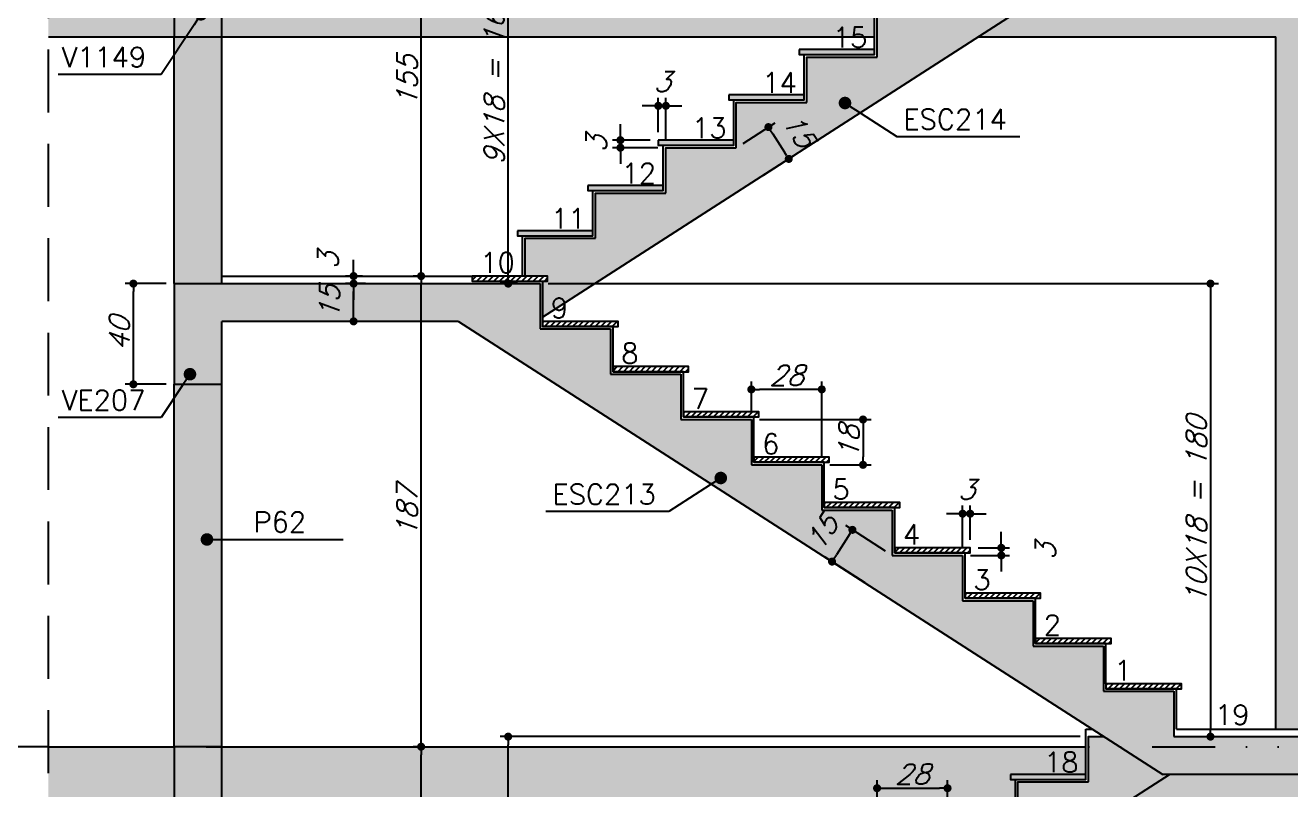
# Model space of a CAD drawing. Extents: x 0 to 6870, y 0 to 4205.
# Drawn here: x 416 to 919, y 3038 to 3342 of the extents above; entities that cross this region are included whole.
import ezdxf
from ezdxf import colors
from ezdxf.entities.mleader import LeaderData, LeaderLine
from ezdxf.math import Vec2, Vec3

# ---------------------------------------------------------------- set-up
doc = ezdxf.new("R2010")
doc.units = 0
doc.header["$LTSCALE"] = 50
doc.header["$MEASUREMENT"] = 0
doc.linetypes.add('DASHED', pattern=[0.75, 0.5, -0.25])
doc.linetypes.add('DIVIDE2', pattern=[0.625, 0.25, -0.125, 0, -0.125, 0, -0.125])
doc.layers.get('0').update_dxf_attribs({"linetype": 'CONTINUOUS'})
doc.layers.get('DEFPOINTS').update_dxf_attribs({"linetype": 'CONTINUOUS'})
for name, color, linetype in [('F-AUX-RED', 1, 'CONTINUOUS'), ('F-BOCEL CORTE', 2, 'CONTINUOUS'), ('F-BOCEL VISTA', 253, 'CONTINUOUS'), ('F-CORTE', 4, 'CONTINUOUS'), ('F-COTAS', 106, 'CONTINUOUS'), ('F-EIXOS-DET', 1, 'CONTINUOUS'), ('F-ESC CORTE', 4, 'CONTINUOUS'), ('F-ESC NOME', 2, 'CONTINUOUS'), ('F-ESC NUM', 2, 'CONTINUOUS'), ('F-ESC SOLIDO CORTE', 71, 'CONTINUOUS'), ('F-ESC VISTA', 2, 'CONTINUOUS'), ('F-REV_VISTA', 254, 'CONTINUOUS'), ('F-REVESTIMENTO', 1, 'CONTINUOUS'), ('F-SOLIDO', 71, 'CONTINUOUS'), ('F-TEXTO-YELLOW', 2, 'CONTINUOUS'), ('F-VISTA', 2, 'CONTINUOUS'), ('F-VISTA SÓLIDO', 254, 'CONTINUOUS'), ('F-VISTA SÓLIDO ESCADA', 253, 'CONTINUOUS')]:
    doc.layers.add(name, color=color, linetype=linetype)
doc.styles.add('5385-ARQ-PB-BAS-PLA-TER-TORRE-A-106-TXT$0$R60-75', font='romans.shx', dxfattribs={"height": 0.1125})
doc.styles.add('CP-TEXT-INCL', font='romans.shx', dxfattribs={"oblique": 20})
doc.styles.add('MCP', font='romans.shx')
doc.styles.add('ROMANS', font='romans.shx')
doc.styles.get("Standard").update_dxf_attribs({"font": 'ROMANS.SHX'})
doc.dimstyles.new('CP-COTAS-50', dxfattribs={"dimscale": 0.64, "dimtxt": 12.5, "dimasz": 5, "dimexe": 5, "dimexo": 5, "dimgap": 2.5, "dimtad": 1, "dimdec": 1, "dimdsep": 46, "dimtxsty": 'CP-TEXT-INCL', "dimblk1": 'DOT', "dimblk2": 'DOT', "dimsah": 1, "dimcen": 9, "dimclrd": 256, "dimclre": 256, "dimclrt": 256, "dimadec": 0, "dimazin": 0, "dimtfac": 1, "dimtdec": 1, "dimtmove": 2, "dimatfit": 3, "dimldrblk": 'DOT', "dimfxl": 5, "dimtolj": 1, "dimarcsym": 0})

# ---------------------------------------------------------------- blocks, each defined once
blk = doc.blocks.new('_DOT')
at = {"color": 0, "linetype": 'ByBlock'}
blk.add_line((-0.5, 0), (-1, 0), dxfattribs=at)
at = {"color": 0, "linetype": 'ByBlock', "const_width": 0.5}
blk.add_lwpolyline([(-0.25, 0, 1), (0.25, 0, 1)], format="xyb", close=True, dxfattribs=at)
blk = doc.blocks.new('BOCEL_VISTA_EST')
at = {"layer": 'F-BOCEL VISTA'}
h = blk.add_hatch(color=254, dxfattribs=at)
h.dxf.hatch_style = 1
h.paths.add_polyline_path([(-209.57, -462.94), (-209.57, -460.94), (-239.57, -460.94), (-239.57, -462.94)])
blk.add_lwpolyline([(-239.57, -460.94), (-239.57, -462.94), (-209.57, -462.94), (-209.57, -460.94), (-239.57, -460.94)], dxfattribs=at)
blk = doc.blocks.new('BOCEL_EST')
at = {"layer": 'F-BOCEL CORTE'}
h = blk.add_hatch(dxfattribs=at)
h.set_pattern_fill('ANSI31', color=2, scale=0.5)
h.set_pattern_definition([(45, (0, 0), (-1.122532, 1.122532), [])])
h.paths.add_polyline_path([(13.59, -262.25), (13.59, -260.25), (-16.41, -260.25), (-16.41, -262.25)])
at = {"layer": 'F-BOCEL CORTE', "color": 2}
blk.add_lwpolyline([(-16.41, -260.25), (-16.41, -262.25), (13.59, -262.25), (13.59, -260.25), (-16.41, -260.25)], dxfattribs=at)
blk = doc.blocks.new('*D450')
at = {"layer": 'DEFPOINTS', "color": 0, "linetype": 'Continuous', "transparency": 16777216}
for p in [(760.5, 3131), (736.58, 3128.55), (752.39, 3118.38)]:
    blk.add_point(p, dxfattribs=at)
at = {"layer": 'F-COTAS', "linetype": 'Continuous', "lineweight": -2, "transparency": 16777216}
for p, q in [((757.81, 3132.73), (742, 3142.89)), ((742.96, 3138.47), (738.31, 3131.24)), ((749.7, 3120.11), (733.89, 3130.28))]:
    blk.add_line(p, q, dxfattribs=at)
at = {"layer": 'F-COTAS', "linetype": 'Continuous', "lineweight": -2, "transparency": 16777216, "xscale": 3.2, "yscale": 3.2, "zscale": 3.2}
for p, rotation in [((744.69, 3141.16), 57.26477372788785), ((736.58, 3128.55), 237.2647737278878)]:
    blk.add_blockref('_DOT', p, dxfattribs=dict(at, rotation=rotation))
at = {"layer": 'F-COTAS', "linetype": 'Continuous', "transparency": 16777216, "insert": (732.56, 3140.05), "char_height": 8, "attachment_point": 5, "rotation": 57.2648, "style": 'CP-TEXT-INCL'}
blk.add_mtext('\\A1;15', dxfattribs=at)
blk = doc.blocks.new('*D451')
at = {"layer": 'DEFPOINTS', "color": 0, "linetype": 'Continuous', "transparency": 16777216}
for p in [(458.78, 3239), (475, 3239), (475, 3199)]:
    blk.add_point(p, dxfattribs=at)
at = {"layer": 'F-COTAS', "linetype": 'Continuous', "lineweight": -2, "transparency": 16777216}
for p, q in [((471.8, 3239), (455.58, 3239)), ((458.78, 3202.2), (458.78, 3235.8)), ((471.8, 3199), (455.58, 3199))]:
    blk.add_line(p, q, dxfattribs=at)
at = {"layer": 'F-COTAS', "linetype": 'Continuous', "lineweight": -2, "transparency": 16777216, "xscale": 3.2, "yscale": 3.2, "zscale": 3.2}
for p, rotation in [((458.78, 3239), 90), ((458.78, 3199), 270)]:
    blk.add_blockref('_DOT', p, dxfattribs=dict(at, rotation=rotation))
at = {"layer": 'F-COTAS', "linetype": 'Continuous', "transparency": 16777216, "insert": (453.18, 3219), "char_height": 8, "attachment_point": 5, "rotation": 90, "style": 'CP-TEXT-INCL'}
blk.add_mtext('\\A1;40', dxfattribs=at)
blk = doc.blocks.new('*D452')
at = {"layer": 'DEFPOINTS', "color": 0, "linetype": 'Continuous', "transparency": 16777216}
for p in [(546.35, 3239), (554.31, 3239), (554.31, 3224)]:
    blk.add_point(p, dxfattribs=at)
at = {"layer": 'F-COTAS', "linetype": 'Continuous', "lineweight": -2, "transparency": 16777216}
for p, q in [((551.11, 3239), (543.15, 3239)), ((546.35, 3227.2), (546.35, 3235.8)), ((551.11, 3224), (543.15, 3224))]:
    blk.add_line(p, q, dxfattribs=at)
at = {"layer": 'F-COTAS', "linetype": 'Continuous', "lineweight": -2, "transparency": 16777216, "xscale": 3.2, "yscale": 3.2, "zscale": 3.2}
for p, rotation in [((546.35, 3239), 90), ((546.35, 3224), 270)]:
    blk.add_blockref('_DOT', p, dxfattribs=dict(at, rotation=rotation))
at = {"layer": 'F-COTAS', "linetype": 'Continuous', "transparency": 16777216, "insert": (536.75, 3231.5), "char_height": 8, "attachment_point": 5, "rotation": 90, "style": 'CP-TEXT-INCL'}
blk.add_mtext('\\A1;15', dxfattribs=at)
blk = doc.blocks.new('*D453')
at = {"layer": 'DEFPOINTS', "color": 0, "linetype": 'Continuous', "transparency": 16777216}
for p in [(573.19, 3242), (577.27, 3242), (577.27, 3055)]:
    blk.add_point(p, dxfattribs=at)
at = {"layer": 'F-COTAS', "linetype": 'Continuous', "lineweight": -2, "transparency": 16777216}
for p, q in [((574.07, 3242), (569.99, 3242)), ((573.19, 3058.2), (573.19, 3238.8)), ((574.07, 3055), (569.99, 3055))]:
    blk.add_line(p, q, dxfattribs=at)
at = {"layer": 'F-COTAS', "linetype": 'Continuous', "lineweight": -2, "transparency": 16777216, "xscale": 3.2, "yscale": 3.2, "zscale": 3.2}
for p, rotation in [((573.19, 3242), 90), ((573.19, 3055), 270)]:
    blk.add_blockref('_DOT', p, dxfattribs=dict(at, rotation=rotation))
at = {"layer": 'F-COTAS', "linetype": 'Continuous', "transparency": 16777216, "insert": (567.59, 3148.5), "char_height": 8, "attachment_point": 5, "rotation": 90, "style": 'CP-TEXT-INCL'}
blk.add_mtext('\\A1;187', dxfattribs=at)
blk = doc.blocks.new('*D454')
at = {"layer": 'DEFPOINTS', "color": 0, "linetype": 'Continuous', "transparency": 16777216}
for p in [(573.19, 3055), (574.98, 3055), (577.27, 2900)]:
    blk.add_point(p, dxfattribs=at)
at = {"layer": 'F-COTAS', "linetype": 'Continuous', "lineweight": -2, "transparency": 16777216}
for p, q in [((571.78, 3055), (569.99, 3055)), ((573.19, 2903.2), (573.19, 3051.8)), ((574.07, 2900), (569.99, 2900))]:
    blk.add_line(p, q, dxfattribs=at)
at = {"layer": 'F-COTAS', "linetype": 'Continuous', "lineweight": -2, "transparency": 16777216, "xscale": 3.2, "yscale": 3.2, "zscale": 3.2}
for p, rotation in [((573.19, 3055), 90), ((573.19, 2900), 270)]:
    blk.add_blockref('_DOT', p, dxfattribs=dict(at, rotation=rotation))
at = {"layer": 'F-COTAS', "linetype": 'Continuous', "transparency": 16777216, "insert": (567.59, 2977.5), "char_height": 8, "attachment_point": 5, "rotation": 90, "style": 'CP-TEXT-INCL'}
blk.add_mtext('\\A1;155', dxfattribs=at)
blk = doc.blocks.new('*D460')
at = {"layer": 'DEFPOINTS', "color": 0, "linetype": 'Continuous', "transparency": 16777216}
for p in [(573.19, 3397), (574.98, 3397), (577.13, 3242)]:
    blk.add_point(p, dxfattribs=at)
at = {"layer": 'F-COTAS', "linetype": 'Continuous', "lineweight": -2, "transparency": 16777216}
for p, q in [((571.78, 3397), (569.99, 3397)), ((573.19, 3245.2), (573.19, 3393.8)), ((573.93, 3242), (569.99, 3242))]:
    blk.add_line(p, q, dxfattribs=at)
at = {"layer": 'F-COTAS', "linetype": 'Continuous', "lineweight": -2, "transparency": 16777216, "xscale": 3.2, "yscale": 3.2, "zscale": 3.2}
for p, rotation in [((573.19, 3397), 90), ((573.19, 3242), 270)]:
    blk.add_blockref('_DOT', p, dxfattribs=dict(at, rotation=rotation))
at = {"layer": 'F-COTAS', "linetype": 'Continuous', "transparency": 16777216, "insert": (567.59, 3319.5), "char_height": 8, "attachment_point": 5, "rotation": 90, "style": 'CP-TEXT-INCL'}
blk.add_mtext('\\A1;155', dxfattribs=at)
blk = doc.blocks.new('*D477')
at = {"layer": 'DEFPOINTS', "color": 0, "linetype": 'Continuous', "transparency": 16777216}
for p in [(546.35, 3242), (553.02, 3242), (553.02, 3239)]:
    blk.add_point(p, dxfattribs=at)
at = {"layer": 'F-COTAS', "linetype": 'Continuous', "lineweight": -2, "transparency": 16777216}
for p, q in [((546.35, 3245.2), (546.35, 3248.4)), ((549.82, 3242), (543.15, 3242)), ((546.35, 3239), (546.35, 3242)), ((549.82, 3239), (543.15, 3239)), ((546.35, 3235.8), (546.35, 3232.6))]:
    blk.add_line(p, q, dxfattribs=at)
at = {"layer": 'F-COTAS', "linetype": 'Continuous', "lineweight": -2, "transparency": 16777216, "xscale": 3.2, "yscale": 3.2, "zscale": 3.2}
for p, rotation in [((546.35, 3242), 270), ((546.35, 3239), 90)]:
    blk.add_blockref('_DOT', p, dxfattribs=dict(at, rotation=rotation))
at = {"layer": 'F-COTAS', "linetype": 'Continuous', "transparency": 16777216, "insert": (536.16, 3248.08), "char_height": 8, "attachment_point": 5, "rotation": 90, "style": 'CP-TEXT-INCL'}
blk.add_mtext('\\A1;3', dxfattribs=at)
blk = doc.blocks.new('*D513')
at = {"layer": 'DEFPOINTS', "color": 0, "linetype": 'Continuous', "transparency": 16777216}
for p in [(698.5, 3293), (719.37, 3288.55), (706.59, 3280.37)]:
    blk.add_point(p, dxfattribs=at)
at = {"layer": 'F-COTAS', "linetype": 'Continuous', "lineweight": -2, "transparency": 16777216}
for p, q in [((701.2, 3294.73), (713.98, 3302.91)), ((713.01, 3298.49), (717.65, 3291.25)), ((709.28, 3282.09), (722.07, 3290.28))]:
    blk.add_line(p, q, dxfattribs=at)
at = {"layer": 'F-COTAS', "linetype": 'Continuous', "lineweight": -2, "transparency": 16777216, "xscale": 3.2, "yscale": 3.2, "zscale": 3.2}
for p, rotation in [((711.29, 3301.18), 122.6219124303474), ((719.37, 3288.55), 302.6219124303474)]:
    blk.add_blockref('_DOT', p, dxfattribs=dict(at, rotation=rotation))
at = {"layer": 'F-COTAS', "linetype": 'Continuous', "transparency": 16777216, "insert": (723.41, 3300.04), "char_height": 8, "attachment_point": 5, "rotation": 302.6219, "style": 'CP-TEXT-INCL'}
blk.add_mtext('\\A1;15', dxfattribs=at)
blk = doc.blocks.new('*D560')
at = {"layer": 'DEFPOINTS', "color": 0, "linetype": 'Continuous', "transparency": 16777216}
for p in [(704.5, 3196.97), (704.5, 3185), (732.5, 3167)]:
    blk.add_point(p, dxfattribs=at)
at = {"layer": 'F-COTAS', "linetype": 'Continuous', "lineweight": -2, "transparency": 16777216}
for p, q in [((704.5, 3188.2), (704.5, 3200.17)), ((732.5, 3170.2), (732.5, 3200.17)), ((729.3, 3196.97), (707.7, 3196.97))]:
    blk.add_line(p, q, dxfattribs=at)
at = {"layer": 'F-COTAS', "linetype": 'Continuous', "lineweight": -2, "transparency": 16777216, "xscale": 3.2, "yscale": 3.2, "zscale": 3.2, "rotation": 180}
blk.add_blockref('_DOT', (704.5, 3196.97), dxfattribs=at)
at = {"layer": 'F-COTAS', "linetype": 'Continuous', "lineweight": -2, "transparency": 16777216, "xscale": 3.2, "yscale": 3.2, "zscale": 3.2}
blk.add_blockref('_DOT', (732.5, 3196.97), dxfattribs=at)
at = {"layer": 'F-COTAS', "linetype": 'Continuous', "transparency": 16777216, "insert": (718.5, 3202.57), "char_height": 8, "attachment_point": 5, "style": 'CP-TEXT-INCL'}
blk.add_mtext('\\A1;28', dxfattribs=at)
blk = doc.blocks.new('*D561')
at = {"layer": 'DEFPOINTS', "color": 0, "linetype": 'Continuous', "transparency": 16777216}
for p in [(704.5, 3185), (732.5, 3167), (748.9, 3167)]:
    blk.add_point(p, dxfattribs=at)
at = {"layer": 'F-COTAS', "linetype": 'Continuous', "lineweight": -2, "transparency": 16777216}
for p, q in [((707.7, 3185), (752.1, 3185)), ((748.9, 3181.8), (748.9, 3170.2)), ((735.7, 3167), (752.1, 3167))]:
    blk.add_line(p, q, dxfattribs=at)
at = {"layer": 'F-COTAS', "linetype": 'Continuous', "lineweight": -2, "transparency": 16777216, "xscale": 3.2, "yscale": 3.2, "zscale": 3.2}
for p, rotation in [((748.9, 3185), 90), ((748.9, 3167), 270)]:
    blk.add_blockref('_DOT', p, dxfattribs=dict(at, rotation=rotation))
at = {"layer": 'F-COTAS', "linetype": 'Continuous', "transparency": 16777216, "insert": (743.3, 3176), "char_height": 8, "attachment_point": 5, "rotation": 90, "style": 'CP-TEXT-INCL'}
blk.add_mtext('\\A1;18', dxfattribs=at)
blk = doc.blocks.new('*D562')
at = {"layer": 'DEFPOINTS', "color": 0, "linetype": 'Continuous', "transparency": 16777216}
for p in [(788.5, 3131), (791.5, 3134), (803.88, 3134)]:
    blk.add_point(p, dxfattribs=at)
at = {"layer": 'F-COTAS', "linetype": 'Continuous', "lineweight": -2, "transparency": 16777216}
for p, q in [((803.88, 3137.2), (803.88, 3140.4)), ((791.7, 3131), (807.08, 3131)), ((794.7, 3134), (807.08, 3134)), ((803.88, 3131), (803.88, 3134)), ((803.88, 3127.8), (803.88, 3124.6))]:
    blk.add_line(p, q, dxfattribs=at)
at = {"layer": 'F-COTAS', "linetype": 'Continuous', "lineweight": -2, "transparency": 16777216, "xscale": 3.2, "yscale": 3.2, "zscale": 3.2}
for p, rotation in [((803.88, 3134), 270), ((803.88, 3131), 90)]:
    blk.add_blockref('_DOT', p, dxfattribs=dict(at, rotation=rotation))
at = {"layer": 'F-COTAS', "linetype": 'Continuous', "transparency": 16777216, "insert": (821.48, 3132.5), "char_height": 8, "attachment_point": 5, "rotation": 90, "style": 'CP-TEXT-INCL'}
blk.add_mtext('\\A1;3', dxfattribs=at)
blk = doc.blocks.new('*D563')
at = {"layer": 'DEFPOINTS', "color": 0, "linetype": 'Continuous', "transparency": 16777216}
for p in [(791.5, 3147.58), (788.5, 3131), (791.5, 3134)]:
    blk.add_point(p, dxfattribs=at)
at = {"layer": 'F-COTAS', "linetype": 'Continuous', "lineweight": -2, "transparency": 16777216}
for p, q in [((788.5, 3134.2), (788.5, 3150.78)), ((791.5, 3137.2), (791.5, 3150.78)), ((785.3, 3147.58), (782.1, 3147.58)), ((788.5, 3147.58), (791.5, 3147.58)), ((794.7, 3147.58), (797.9, 3147.58))]:
    blk.add_line(p, q, dxfattribs=at)
at = {"layer": 'F-COTAS', "linetype": 'Continuous', "lineweight": -2, "transparency": 16777216, "xscale": 3.2, "yscale": 3.2, "zscale": 3.2}
blk.add_blockref('_DOT', (788.5, 3147.58), dxfattribs=at)
at = {"layer": 'F-COTAS', "linetype": 'Continuous', "lineweight": -2, "transparency": 16777216, "xscale": 3.2, "yscale": 3.2, "zscale": 3.2, "rotation": 180}
blk.add_blockref('_DOT', (791.5, 3147.58), dxfattribs=at)
at = {"layer": 'F-COTAS', "linetype": 'Continuous', "transparency": 16777216, "insert": (790, 3157.18), "char_height": 8, "attachment_point": 5, "style": 'CP-TEXT-INCL'}
blk.add_mtext('\\A1;3', dxfattribs=at)
blk = doc.blocks.new('*D586')
at = {"layer": 'DEFPOINTS', "color": 0, "linetype": 'Continuous', "transparency": 16777216}
for p in [(782.5, 3038.51), (782.5, 3023), (754.5, 3005)]:
    blk.add_point(p, dxfattribs=at)
at = {"layer": 'F-COTAS', "linetype": 'Continuous', "lineweight": -2, "transparency": 16777216}
for p, q in [((754.5, 3008.2), (754.5, 3041.71)), ((782.5, 3026.2), (782.5, 3041.71)), ((757.7, 3038.51), (779.3, 3038.51))]:
    blk.add_line(p, q, dxfattribs=at)
at = {"layer": 'F-COTAS', "linetype": 'Continuous', "lineweight": -2, "transparency": 16777216, "xscale": 3.2, "yscale": 3.2, "zscale": 3.2, "rotation": 180}
blk.add_blockref('_DOT', (754.5, 3038.51), dxfattribs=at)
at = {"layer": 'F-COTAS', "linetype": 'Continuous', "lineweight": -2, "transparency": 16777216, "xscale": 3.2, "yscale": 3.2, "zscale": 3.2}
blk.add_blockref('_DOT', (782.5, 3038.51), dxfattribs=at)
at = {"layer": 'F-COTAS', "linetype": 'Continuous', "transparency": 16777216, "insert": (768.5, 3044.11), "char_height": 8, "attachment_point": 5, "style": 'CP-TEXT-INCL'}
blk.add_mtext('\\A1;28', dxfattribs=at)
blk = doc.blocks.new('*D588')
at = {"layer": 'DEFPOINTS', "color": 0, "linetype": 'Continuous', "transparency": 16777216}
for p in [(652.44, 3296), (667.5, 3296), (670.5, 3293)]:
    blk.add_point(p, dxfattribs=at)
at = {"layer": 'F-COTAS', "linetype": 'Continuous', "lineweight": -2, "transparency": 16777216}
for p, q in [((652.44, 3299.2), (652.44, 3302.4)), ((664.3, 3296), (649.24, 3296)), ((652.44, 3293), (652.44, 3296)), ((667.3, 3293), (649.24, 3293)), ((652.44, 3289.8), (652.44, 3286.6))]:
    blk.add_line(p, q, dxfattribs=at)
at = {"layer": 'F-COTAS', "linetype": 'Continuous', "lineweight": -2, "transparency": 16777216, "xscale": 3.2, "yscale": 3.2, "zscale": 3.2}
for p, rotation in [((652.44, 3296), 270), ((652.44, 3293), 90)]:
    blk.add_blockref('_DOT', p, dxfattribs=dict(at, rotation=rotation))
at = {"layer": 'F-COTAS', "linetype": 'Continuous', "transparency": 16777216, "insert": (642.84, 3294.5), "char_height": 8, "attachment_point": 5, "rotation": 90, "style": 'CP-TEXT-INCL'}
blk.add_mtext('\\A1;3', dxfattribs=at)
blk = doc.blocks.new('*D589')
at = {"layer": 'DEFPOINTS', "color": 0, "linetype": 'Continuous', "transparency": 16777216}
for p in [(667.5, 3309.64), (667.5, 3296), (670.5, 3293)]:
    blk.add_point(p, dxfattribs=at)
at = {"layer": 'F-COTAS', "linetype": 'Continuous', "lineweight": -2, "transparency": 16777216}
for p, q in [((667.5, 3299.2), (667.5, 3312.84)), ((670.5, 3296.2), (670.5, 3312.84)), ((664.3, 3309.64), (661.1, 3309.64)), ((670.5, 3309.64), (667.5, 3309.64)), ((673.7, 3309.64), (676.9, 3309.64))]:
    blk.add_line(p, q, dxfattribs=at)
at = {"layer": 'F-COTAS', "linetype": 'Continuous', "lineweight": -2, "transparency": 16777216, "xscale": 3.2, "yscale": 3.2, "zscale": 3.2}
blk.add_blockref('_DOT', (667.5, 3309.64), dxfattribs=at)
at = {"layer": 'F-COTAS', "linetype": 'Continuous', "lineweight": -2, "transparency": 16777216, "xscale": 3.2, "yscale": 3.2, "zscale": 3.2, "rotation": 180}
blk.add_blockref('_DOT', (670.5, 3309.64), dxfattribs=at)
at = {"layer": 'F-COTAS', "linetype": 'Continuous', "transparency": 16777216, "insert": (669, 3319.24), "char_height": 8, "attachment_point": 5, "style": 'CP-TEXT-INCL'}
blk.add_mtext('\\A1;3', dxfattribs=at)
blk = doc.blocks.new('*D607')
at = {"layer": 'DEFPOINTS', "color": 0, "transparency": 16777216}
for p in [(607.82, 3059), (838.5, 3059), (614.7, 2897)]:
    blk.add_point(p, dxfattribs=at)
at = {"layer": 'F-COTAS', "lineweight": -2, "transparency": 16777216}
for p, q in [((835.3, 3059), (604.62, 3059)), ((607.82, 2900.2), (607.82, 3055.8)), ((611.5, 2897), (604.62, 2897))]:
    blk.add_line(p, q, dxfattribs=at)
at = {"layer": 'F-COTAS', "lineweight": -2, "transparency": 16777216, "xscale": 3.2, "yscale": 3.2, "zscale": 3.2}
for p, rotation in [((607.82, 3059), 90), ((607.82, 2897), 270)]:
    blk.add_blockref('_DOT', p, dxfattribs=dict(at, rotation=rotation))
at = {"layer": 'F-COTAS', "transparency": 16777216, "insert": (602.22, 2978), "char_height": 8, "attachment_point": 5, "rotation": 90, "style": 'CP-TEXT-INCL'}
blk.add_mtext('\\A1;9X18 = 162', dxfattribs=at)
blk = doc.blocks.new('*D608')
at = {"layer": 'DEFPOINTS', "color": 0, "transparency": 16777216}
for p in [(620.5, 3239), (872.5, 3059), (887.04, 3059)]:
    blk.add_point(p, dxfattribs=at)
at = {"layer": 'F-COTAS', "lineweight": -2, "transparency": 16777216}
for p, q in [((623.7, 3239), (890.24, 3239)), ((887.04, 3235.8), (887.04, 3062.2)), ((875.7, 3059), (890.24, 3059))]:
    blk.add_line(p, q, dxfattribs=at)
at = {"layer": 'F-COTAS', "lineweight": -2, "transparency": 16777216, "xscale": 3.2, "yscale": 3.2, "zscale": 3.2}
for p, rotation in [((887.04, 3239), 90), ((887.04, 3059), 270)]:
    blk.add_blockref('_DOT', p, dxfattribs=dict(at, rotation=rotation))
at = {"layer": 'F-COTAS', "transparency": 16777216, "insert": (881.44, 3149), "char_height": 8, "attachment_point": 5, "rotation": 90, "style": 'CP-TEXT-INCL'}
blk.add_mtext('\\A1;10X18 = 180', dxfattribs=at)
blk = doc.blocks.new('*D610')
at = {"layer": 'DEFPOINTS', "color": 0, "transparency": 16777216}
for p in [(607.82, 3401), (838.5, 3401), (614.7, 3239)]:
    blk.add_point(p, dxfattribs=at)
at = {"layer": 'F-COTAS', "lineweight": -2, "transparency": 16777216}
for p, q in [((835.3, 3401), (604.62, 3401)), ((607.82, 3242.2), (607.82, 3397.8)), ((611.5, 3239), (604.62, 3239))]:
    blk.add_line(p, q, dxfattribs=at)
at = {"layer": 'F-COTAS', "lineweight": -2, "transparency": 16777216, "xscale": 3.2, "yscale": 3.2, "zscale": 3.2}
for p, rotation in [((607.82, 3401), 90), ((607.82, 3239), 270)]:
    blk.add_blockref('_DOT', p, dxfattribs=dict(at, rotation=rotation))
at = {"layer": 'F-COTAS', "transparency": 16777216, "insert": (602.22, 3320), "char_height": 8, "attachment_point": 5, "rotation": 90, "style": 'CP-TEXT-INCL'}
blk.add_mtext('\\A1;9X18 = 162', dxfattribs=at)

msp = doc.modelspace()

# ---------------------------------------------------------------- hatches: boundary and pattern name
at = {"layer": 'F-ESC SOLIDO CORTE'}
h = msp.add_hatch(color=256, dxfattribs=at)
h.dxf.hatch_style = 1
h.paths.add_polyline_path([(732.5, 3149), (732.5, 3167), (704.5, 3167), (704.5, 3185), (676.5, 3185), (676.5, 3203), (648.5, 3203), (648.5, 3221), (620.5, 3221), (620.5, 3239), (475, 3239), (475, 3199), (494, 3199), (494, 3224), (588.09, 3224), (868.09, 3044), (1120.5, 3044), (1120.5, 2995), (1134.5, 2995), (1134.5, 3059), (872.5, 3059), (872.5, 3077), (844.5, 3077), (844.5, 3095), (816.5, 3095), (816.5, 3113), (788.5, 3113), (788.5, 3131), (760.5, 3131), (760.5, 3149)])
at = {"layer": 'F-SOLIDO', "linetype": 'Continuous'}
h = msp.add_hatch(color=256, dxfattribs=at)
h.dxf.hatch_style = 1
h.paths.add_polyline_path([(475, 1467), (494, 1467), (494, 1527), (475, 1527)])
h.paths.add_polyline_path([(475, 1743), (475, 1683), (494, 1683), (494, 1743)])
h.paths.add_polyline_path([(475, 3679), (494, 3679), (494, 3739), (475, 3739)])
h.paths.add_polyline_path([(475, 3337), (494, 3337), (494, 3397), (475, 3397)])
h.paths.add_polyline_path([(475, 2995), (494, 2995), (494, 3055), (475, 3055)])
at = {"layer": 'F-VISTA SÓLIDO', "linetype": 'Continuous'}
h = msp.add_hatch(color=256, dxfattribs=at)
h.dxf.hatch_style = 1
h.paths.add_polyline_path([(475, 3397), (425, 3397), (425, 3337), (475, 3337)])
h.paths.add_polyline_path([(809.5, 3384), (811.5, 3384), (811.5, 3386), (837.5, 3386), (837.5, 3397), (494, 3397), (494, 3337), (753.5, 3337), (753.5, 3348), (755.5, 3348), (755.5, 3350), (781.5, 3350), (781.5, 3366), (783.5, 3366), (783.5, 3368), (809.5, 3368)])
h.paths.add_polyline_path([(1120.5, 3386), (870.72, 3386), (794.55, 3337), (913, 3337), (913, 3062), (932, 3062), (932, 3337), (1194.5, 3337), (1194.5, 3397), (1134.5, 3397), (1134.5, 3357), (1120.5, 3357)])
h.paths.add_polyline_path([(1120.5, 3728), (870.72, 3728), (794.74, 3679), (913, 3679), (913, 3404), (932, 3404), (932, 3679), (1194.5, 3679), (1194.5, 3739), (1134.5, 3739), (1134.5, 3699), (1120.5, 3699)])
h.paths.add_polyline_path([(932, 3839), (913, 3839), (913, 3746), (932, 3746)])
h.paths.add_polyline_path([(781.5, 3708), (783.5, 3708), (783.5, 3710), (809.5, 3710), (809.5, 3726), (811.5, 3726), (811.5, 3728), (837.5, 3728), (837.5, 3739), (494, 3739), (494, 3679), (753.5, 3679), (753.5, 3690), (755.5, 3690), (755.5, 3692), (781.5, 3692)])
h.paths.add_polyline_path([(494, 3679), (475, 3679), (475, 3581), (494, 3581)])
h.paths.add_polyline_path([(494, 3541), (475, 3541), (475, 3397), (494, 3397)])
h.paths.add_polyline_path([(475, 3739), (425, 3739), (425, 3679), (475, 3679)])
h.paths.add_polyline_path([(494, 3839), (475, 3839), (475, 3739), (494, 3739)])
h = msp.add_hatch(color=256, dxfattribs=at)
h.dxf.hatch_style = 1
h.paths.add_polyline_path([(1194.5, 2713), (1134.5, 2713), (1134.5, 2673), (1120.5, 2673), (1120.5, 2702), (869.61, 2702), (794.68, 2653), (913, 2653), (913, 2378), (932, 2378), (932, 2653), (1194.5, 2653)])
h.paths.add_polyline_path([(781.5, 2682), (783.5, 2682), (783.5, 2684), (809.5, 2684), (809.5, 2700), (811.5, 2700), (811.5, 2702), (837.5, 2702), (837.5, 2713), (494, 2713), (494, 2653), (753.5, 2653), (753.5, 2664), (755.5, 2664), (755.5, 2666), (781.5, 2666)])
h.paths.add_polyline_path([(494, 2653), (475, 2653), (475, 2555), (494, 2555), (494, 2558)])
h.paths.add_polyline_path([(494, 2515), (475, 2515), (475, 2373), (494, 2373)])
h.paths.add_polyline_path([(1120.5, 3044), (870.72, 3044), (794.68, 2995), (913, 2995), (913, 2720), (932, 2720), (932, 2995), (1120.5, 2995)])
h.paths.add_polyline_path([(1194.5, 3055), (1134.5, 3055), (1134.5, 2995), (1194.5, 2995)])
h.paths.add_polyline_path([(781.5, 3024), (783.5, 3024), (783.5, 3026), (809.5, 3026), (809.5, 3042), (811.5, 3042), (811.5, 3044), (837.5, 3044), (837.5, 3055), (494, 3055), (494, 2995), (753.5, 2995), (753.5, 3006), (755.5, 3006), (755.5, 3008), (781.5, 3008)])
h.paths.add_polyline_path([(494, 2857), (475, 2857), (475, 2713), (494, 2713)])
h.paths.add_polyline_path([(475, 3055), (425, 3055), (425, 2995), (475, 2995)])
h.paths.add_polyline_path([(494, 2995), (475, 2995), (475, 2897), (494, 2897)])
h.paths.add_polyline_path([(475, 2713), (425, 2713), (425, 2653), (475, 2653)])
h.paths.add_polyline_path([(494, 3199), (475, 3199), (475, 3055), (494, 3055)])
h.paths.add_polyline_path([(494, 3337), (475, 3337), (475, 3239), (494, 3239), (494, 3242)])
at = {"layer": 'F-VISTA SÓLIDO ESCADA'}
h = msp.add_hatch(color=256, dxfattribs=at)
h.dxf.hatch_style = 1
h.paths.add_polyline_path([(726.5, 3329), (726.5, 3311), (698.5, 3311), (698.5, 3293), (670.5, 3293), (670.5, 3275), (642.5, 3275), (642.5, 3257), (614.5, 3257), (614.5, 3242), (623.5, 3242), (623.5, 3240), (621.5, 3240), (621.5, 3225.67), (870.72, 3386), (868.09, 3386), (844.76, 3401), (838.5, 3401), (838.5, 3383), (810.5, 3383), (810.5, 3365), (782.5, 3365), (782.5, 3347), (754.5, 3347), (754.5, 3329)])
h = msp.add_hatch(color=256, dxfattribs=at)
h.dxf.hatch_style = 1
h.paths.add_polyline_path([(754.5, 2987), (726.5, 2987), (726.5, 2969), (698.5, 2969), (698.5, 2951), (670.5, 2951), (670.5, 2933), (642.5, 2933), (642.5, 2915), (614.5, 2915), (614.5, 2900), (623.5, 2900), (623.5, 2898), (621.5, 2898), (621.5, 2883.72), (870.72, 3044), (868.09, 3044), (844.76, 3059), (838.5, 3059), (838.5, 3041), (810.5, 3041), (810.5, 3023), (782.5, 3023), (782.5, 3005), (754.5, 3005)])

# ---------------------------------------------------------------- linework, layer by layer
at = {"layer": 'F-AUX-RED', "color": 1, "linetype": 'DASHED'}
msp.add_line((425, 1057), (425, 3839), dxfattribs=at)
at = {"layer": 'F-CORTE', "linetype": 'Continuous'}
for points in [[(475, 3337), (494, 3337), (494, 3397), (475, 3397)], [(475, 2995), (494, 2995), (494, 3055), (475, 3055)]]:
    msp.add_lwpolyline(points, close=True, dxfattribs=at)
at = {"layer": 'F-EIXOS-DET'}
msp.add_lwpolyline([(425, 3055), (315, 3055)], dxfattribs=at)
at = {"layer": 'F-EIXOS-DET', "color": 252, "linetype": 'DIVIDE2', "ltscale": 2}
msp.add_lwpolyline([(425, 3055), (1269.5, 3055)], dxfattribs=at)
at = {"layer": 'F-ESC CORTE', "linetype": 'Continuous'}
for p, q in [((475, 3239), (620.5, 3239)), ((588.09, 3224), (494, 3224)), ((648.5, 3221), (648.5, 3203)), ((676.5, 3203), (676.5, 3185)), ((704.5, 3185), (704.5, 3167)), ((732.5, 3167), (732.5, 3149)), ((760.5, 3149), (760.5, 3131)), ((788.5, 3131), (788.5, 3113)), ((816.5, 3113), (816.5, 3095)), ((844.5, 3095), (844.5, 3077)), ((872.5, 3077), (872.5, 3059)), ((872.5, 3059), (1134.5, 3059)), ((1120.5, 3044), (868.09, 3044))]:
    msp.add_line(p, q, dxfattribs=at)
for points in [[(475, 3239), (475, 3199), (494, 3199), (494, 3224)], [(620.5, 3239), (620.5, 3221)], [(588.09, 3224), (868.09, 3044)], [(620.5, 3221), (648.5, 3221)], [(648.5, 3203), (676.5, 3203)], [(676.5, 3185), (704.5, 3185)], [(704.5, 3167), (732.5, 3167)], [(732.5, 3149), (760.5, 3149)], [(760.5, 3131), (788.5, 3131)], [(788.5, 3113), (816.5, 3113)], [(816.5, 3095), (844.5, 3095)], [(844.5, 3077), (872.5, 3077)]]:
    msp.add_lwpolyline(points, dxfattribs=at)
at = {"layer": 'F-ESC VISTA'}
for points in [[(621.5, 3225.67), (870.72, 3386)], [(754.5, 3329), (754.5, 3347), (782.5, 3347)], [(726.5, 3311), (726.5, 3329), (754.5, 3329)], [(698.5, 3293), (698.5, 3311), (726.5, 3311)], [(670.5, 3275), (670.5, 3293), (698.5, 3293)], [(642.5, 3257), (642.5, 3275), (670.5, 3275)], [(614.5, 3242), (614.5, 3257), (642.5, 3257)], [(838.5, 3041), (838.5, 3059), (844.76, 3059)], [(838.5, 3041), (838.5, 3055.31)], [(621.5, 2883.72), (870.72, 3044)], [(810.5, 3023), (810.5, 3041), (838.5, 3041)]]:
    msp.add_lwpolyline(points, dxfattribs=at)
at = {"layer": 'F-REV_VISTA'}
for points in [[(753.5, 3330), (753.5, 3348), (781.5, 3348)], [(725.5, 3312), (725.5, 3330), (753.5, 3330)], [(697.5, 3294), (697.5, 3312), (725.5, 3312)], [(669.5, 3276), (669.5, 3294), (697.5, 3294)], [(641.5, 3258), (641.5, 3276), (669.5, 3276)], [(613.5, 3242), (613.5, 3258), (641.5, 3258)], [(837.5, 3042), (837.5, 3062)], [(809.5, 3024), (809.5, 3042), (837.5, 3042)]]:
    msp.add_lwpolyline(points, dxfattribs=at)
at = {"layer": 'F-REVESTIMENTO'}
for p, q in [((649.5, 3222), (621.5, 3222)), ((649.5, 3204), (649.5, 3222)), ((677.5, 3204), (649.5, 3204)), ((677.5, 3186), (677.5, 3204)), ((705.5, 3186), (677.5, 3186)), ((705.5, 3168), (705.5, 3186)), ((733.5, 3168), (705.5, 3168)), ((733.5, 3150), (733.5, 3168)), ((761.5, 3150), (733.5, 3150)), ((761.5, 3132), (761.5, 3150)), ((789.5, 3132), (761.5, 3132)), ((789.5, 3114), (789.5, 3132)), ((817.5, 3114), (789.5, 3114)), ((817.5, 3096), (817.5, 3114)), ((845.5, 3096), (817.5, 3096)), ((845.5, 3080), (845.5, 3096)), ((873.5, 3078), (845.5, 3078)), ((873.5, 3062), (873.5, 3078))]:
    msp.add_line(p, q, dxfattribs=at)
at = {"layer": 'F-REVESTIMENTO', "linetype": 'Continuous'}
msp.add_lwpolyline([(494, 3239), (494, 3242), (593.5, 3242), (593.5, 3240), (621.5, 3240), (621.5, 3222)], dxfattribs=at)
at = {"layer": 'F-REVESTIMENTO'}
for points in [[(837.5, 3062), (840.09, 3062)], [(873.5, 3062), (1120.5, 3062), (1120.5, 3059)]]:
    msp.add_lwpolyline(points, dxfattribs=at)
at = {"layer": 'F-VISTA'}
msp.add_line((913, 3062), (913, 3337), dxfattribs=at)
at = {"layer": 'F-VISTA', "linetype": 'Continuous'}
for points in [[(425, 3337), (475, 3337)], [(494, 3337), (753.5, 3337)], [(794.55, 3337), (913, 3337)], [(425, 3055), (475, 3055)], [(494, 3055), (837.5, 3055)]]:
    msp.add_lwpolyline(points, dxfattribs=at)
at = {"layer": 'F-VISTA'}
for points in [[(475, 3239), (475, 3337)], [(494, 3239), (494, 3337)], [(475, 3055), (475, 3199)], [(494, 3055), (494, 3199)]]:
    msp.add_lwpolyline(points, dxfattribs=at)

# ---------------------------------------------------------------- block references
at = {"layer": 'F-BOCEL CORTE'}
for p in [(609.91, 3502.25), (637.91, 3484.25), (665.91, 3466.25), (693.91, 3448.25), (721.91, 3430.25), (749.91, 3412.25), (777.91, 3394.25), (805.91, 3376.25), (833.91, 3358.25), (861.91, 3340.25)]:
    msp.add_blockref('BOCEL_EST', p, dxfattribs=at)
at = {"layer": 'F-BOCEL VISTA'}
for p in [(963.07, 3792.94), (935.07, 3774.94), (907.07, 3756.94), (879.07, 3738.94), (851.07, 3720.94), (1047.07, 3504.94)]:
    msp.add_blockref('BOCEL_VISTA_EST', p, dxfattribs=at)

# ---------------------------------------------------------------- texts
at = {"layer": 'F-ESC NOME', "style": 'ROMANS'}
for s, p in [('ESC214', (764.9, 3300.3)), ('ESC213', (625.36, 3151.31))]:
    msp.add_text(s, height=8, dxfattribs=at).set_placement(p)
at = {"layer": 'F-ESC NUM', "style": '5385-ARQ-PB-BAS-PLA-TER-TORRE-A-106-TXT$0$R60-75'}
for s, p in [('15', (736.89, 3332.84)), ('14', (708.89, 3314.84)), ('13', (680.89, 3296.84)), ('12', (652.89, 3278.84)), ('11', (624.89, 3260.84)), ('10', (596.77, 3243.31)), ('9', (624.77, 3225.31)), ('8', (652.77, 3207.31)), ('7', (680.77, 3189.31)), ('6', (708.77, 3171.31)), ('5', (736.77, 3153.31)), ('4', (764.77, 3135.31)), ('3', (792.77, 3117.31)), ('2', (820.77, 3099.31)), ('1', (848.77, 3081.31)), ('19', (888.88, 3063.65)), ('18', (820.89, 3044.84))]:
    msp.add_text(s, height=8, dxfattribs=at).set_placement(p)
at = {"layer": 'F-TEXTO-YELLOW', "style": 'MCP'}
for s, p in [('V1149', (430.29, 3325)), ('VE207', (430.29, 3188.71)), ('P62', (506.55, 3140.26))]:
    msp.add_text(s, height=8, dxfattribs=at).set_placement(p)

# ---------------------------------------------------------------- dimensions: what is measured, and where the dimension line sits
at = {"layer": 'F-COTAS'}
for base, p1, p2, text, picture, middle in [((607.82, 3401), (614.7, 3239), (838.5, 3401), '9X18 = <>', '*D610', (602.22, 3320)), ((887.04, 3059), (620.5, 3239), (872.5, 3059), '10X18 = <>', '*D608', (881.44, 3149)), ((607.82, 3059), (614.7, 2897), (838.5, 3059), '9X18 = <>', '*D607', (602.22, 2978))]:
    dim = msp.add_linear_dim(base=base, p1=p1, p2=p2, angle=90, text=text, dimstyle='CP-COTAS-50', dxfattribs=at)
    dim.commit()
    dim.dimension.update_dxf_attribs({"geometry": picture, "text_midpoint": middle})
at = {"layer": 'F-COTAS', "linetype": 'Continuous'}
for base, p1, p2, picture, middle in [((573.19, 3397), (577.13, 3242), (574.98, 3397), '*D460', (567.59, 3319.5)), ((652.44, 3296), (670.5, 3293), (667.5, 3296), '*D588', (642.84, 3294.5)), ((458.78, 3239), (475, 3199), (475, 3239), '*D451', (453.18, 3219)), ((546.35, 3239), (554.31, 3224), (554.31, 3239), '*D452', (536.75, 3231.5)), ((573.19, 3242), (577.27, 3055), (577.27, 3242), '*D453', (567.59, 3148.5)), ((748.9, 3167), (704.5, 3185), (732.5, 3167), '*D561', (743.3, 3176)), ((803.88, 3134), (788.5, 3131), (791.5, 3134), '*D562', (821.48, 3132.5)), ((573.19, 3055), (577.27, 2900), (574.98, 3055), '*D454', (567.59, 2977.5))]:
    dim = msp.add_linear_dim(base=base, p1=p1, p2=p2, angle=90, dimstyle='CP-COTAS-50', dxfattribs=at)
    dim.commit()
    dim.dimension.update_dxf_attribs({"geometry": picture, "text_midpoint": middle})
for base, p1, p2, picture, middle in [((667.5, 3309.64), (670.5, 3293), (667.5, 3296), '*D589', (669, 3319.24)), ((704.5, 3196.97), (732.5, 3167), (704.5, 3185), '*D560', (718.5, 3202.57)), ((791.5, 3147.58), (788.5, 3131), (791.5, 3134), '*D563', (790, 3157.18)), ((782.5, 3038.51), (754.5, 3005), (782.5, 3023), '*D586', (768.5, 3044.11))]:
    dim = msp.add_linear_dim(base=base, p1=p1, p2=p2, dimstyle='CP-COTAS-50', dxfattribs=at)
    dim.commit()
    dim.dimension.update_dxf_attribs({"geometry": picture, "text_midpoint": middle})
for p1, p2, distance, picture, middle in [((698.5, 3293), (706.59, 3280.37), 15.18, '*D513', (723.41, 3300.04)), ((760.5, 3131), (752.39, 3118.38), -18.8, '*D450', (732.56, 3140.05))]:
    dim = msp.add_aligned_dim(p1=p1, p2=p2, distance=distance, dimstyle='CP-COTAS-50', dxfattribs=at)
    dim.commit()
    dim.dimension.update_dxf_attribs({"geometry": picture, "text_midpoint": middle})
dim = msp.add_linear_dim(base=(546.35, 3242), p1=(553.02, 3239), p2=(553.02, 3242), angle=90, dimstyle='CP-COTAS-50', dxfattribs=at)
dim.commit()
dim.dimension.update_dxf_attribs({"geometry": '*D477', "text_midpoint": (536.16, 3248.08), "dimtype": 160})

# ---------------------------------------------------------------- leaders
at = {"layer": 'F-AUX-RED'}
ml = msp.add_multileader_mtext('Standard', dxfattribs=at)
ml.set_content('', color=256)
ml.set_leader_properties()
ml.set_arrow_properties(name='DOT')
ml.build(insert=Vec2(0, 0))
ml.multileader.update_dxf_attribs({"text_right_attachment_type": 6, "text_top_attachment_type": 0, "text_bottom_attachment_type": 0, "dogleg_length": 0.36, "arrow_head_size": 5})
ctx = ml.context
ctx.base_point, ctx.char_height, ctx.arrow_head_size, ctx.landing_gap_size, ctx.plane_origin = Vec3(428.82, 3322.18), 0.18, 5, 0.09, Vec3(481.28, 3314.3)
ctx.right_attachment, ctx.text_align_type = 6, 2
notes = []
notes.append((ctx, [(0, (1, 1, 0), (469.83, 3322.09), (-1, 0), 40.83, [(0, [(485.66, 3346)], 256, [])])]))
ctx.mtext.insert, ctx.mtext.alignment, ctx.mtext.flow_direction = Vec3(428.91, 3322.27), 3, 5
ml = msp.add_multileader_mtext('Standard', dxfattribs=at)
ml.set_content('', color=256)
ml.set_leader_properties()
ml.set_arrow_properties(name='DOT')
ml.build(insert=Vec2(0, 0))
ml.multileader.update_dxf_attribs({"text_right_attachment_type": 6, "dogleg_length": 0.36, "arrow_head_size": 5})
ctx = ml.context
ctx.base_point, ctx.char_height, ctx.arrow_head_size, ctx.landing_gap_size, ctx.plane_origin = Vec3(811.22, 3297.39), 0.18, 5, 0.09, Vec3(741.73, 3315.39)
ctx.right_attachment = 6
notes.append((ctx, [(0, (1, 1, 0), (762.38, 3297.39), (1, 0), 48.84, [(0, [(741.73, 3310.75)], 0, [])])]))
ctx.mtext.insert, ctx.mtext.flow_direction = Vec3(811.31, 3297.48), 5
ml = msp.add_multileader_mtext('Standard', dxfattribs=at)
ml.set_content('', color=256)
ml.set_leader_properties()
ml.set_arrow_properties(name='DOT')
ml.build(insert=Vec2(0, 0))
ml.multileader.update_dxf_attribs({"text_right_attachment_type": 6, "text_top_attachment_type": 0, "text_bottom_attachment_type": 0, "dogleg_length": 0.36, "arrow_head_size": 5})
ctx = ml.context
ctx.base_point, ctx.char_height, ctx.arrow_head_size, ctx.landing_gap_size, ctx.plane_origin = Vec3(428.82, 3185.89), 0.18, 5, 0.09, Vec3(481.28, 3188)
ctx.right_attachment, ctx.text_align_type = 6, 2
notes.append((ctx, [(0, (1, 1, 0), (469.83, 3185.8), (-1, 0), 40.83, [(0, [(481.28, 3203)], 256, [])])]))
ctx.mtext.insert, ctx.mtext.alignment, ctx.mtext.flow_direction = Vec3(428.91, 3185.98), 3, 5
ml = msp.add_multileader_mtext('Standard', dxfattribs=at)
ml.set_content('', color=256)
ml.set_leader_properties()
ml.set_arrow_properties(name='DOT')
ml.build(insert=Vec2(0, 0))
ml.multileader.update_dxf_attribs({"text_right_attachment_type": 6, "dogleg_length": 0.36, "arrow_head_size": 5})
ctx = ml.context
ctx.base_point, ctx.char_height, ctx.arrow_head_size, ctx.landing_gap_size, ctx.plane_origin = Vec3(622.67, 3148.48), 0.18, 5, 0.09, Vec3(720.34, 3166.39)
ctx.right_attachment, ctx.text_align_type = 6, 2
notes.append((ctx, [(0, (1, 1, 0), (671.69, 3148.39), (-1, 0), 48.84, [(0, [(692.34, 3161.76)], 0, [])])]))
ctx.mtext.insert, ctx.mtext.alignment, ctx.mtext.flow_direction = Vec3(622.76, 3148.57), 3, 5
ml = msp.add_multileader_mtext('Standard', dxfattribs=at)
ml.set_content('', color=256)
ml.set_leader_properties()
ml.set_arrow_properties(name='DOT')
ml.build(insert=Vec2(0, 0))
ml.multileader.update_dxf_attribs({"text_right_attachment_type": 6, "text_top_attachment_type": 0, "text_bottom_attachment_type": 0, "dogleg_length": 0.36, "arrow_head_size": 5})
ctx = ml.context
ctx.base_point, ctx.char_height, ctx.arrow_head_size, ctx.landing_gap_size, ctx.plane_origin = Vec3(542.17, 3137.34), 0.18, 5, 0.09, Vec3(488.04, 3137.34)
ctx.right_attachment = 6
notes.append((ctx, [(0, (1, 1, 0), (508.68, 3137.34), (1, 0), 33.49, [(0, [(488.04, 3137.34)], 256, [])])]))
ctx.mtext.insert, ctx.mtext.flow_direction = Vec3(542.26, 3137.43), 5
for ctx, leaders in notes:
    for number, flags, end, landing, length, lines in leaders:
        leader = LeaderData()
        leader.index, (leader.has_last_leader_line, leader.has_dogleg_vector, leader.attachment_direction) = number, flags
        leader.last_leader_point, leader.dogleg_vector, leader.dogleg_length = Vec3(end), Vec3(landing), length
        for number, points, colour, breaks in lines:
            line = LeaderLine()
            line.index, line.vertices, line.color, line.breaks = number, Vec3.list(points), colors.encode_raw_color(colour), breaks
            leader.lines.append(line)
        ctx.leaders.append(leader)

doc.saveas('drawing.dxf')
